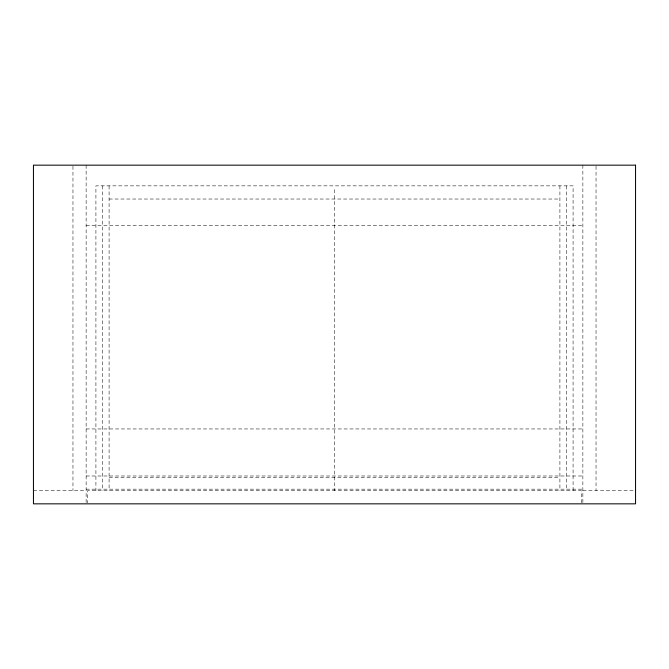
<?xml version="1.0" encoding="UTF-8"?>
<svg xmlns="http://www.w3.org/2000/svg" width="669" height="669" viewBox="0 0 669 669"><rect width="100%" height="100%" fill="white"/><g stroke="black" fill="none" stroke-linecap="round" stroke-linejoin="round"><path stroke-width="0.5" stroke-dasharray="3.35 2.51" d="M109.089 199.028L559.911 199.028M86.134 225.369L582.866 225.369M86.134 428.954L582.866 428.954M86.134 475.994L582.866 475.994M109.089 477.499L559.911 477.499M86.134 489.164L582.866 489.164M33.45 490.67L86.134 490.67M582.866 490.67L635.55 490.67M596.037 166.205L596.037 490.67M582.866 165.159L582.866 503.841M581.361 502.829L581.361 490.67L87.639 490.67L87.639 502.829M573.082 490.67L573.082 185.857L95.918 185.857L95.918 490.67M566.685 185.857L566.685 490.67M559.911 185.857L559.911 490.67M334.5 189.62L334.5 490.67M109.089 185.857L109.089 490.67M102.315 185.857L102.315 490.67M86.134 165.159L86.134 503.841M72.963 166.205L72.963 490.67"/><path stroke-width="1" d="M635.55 165.159L33.45 165.159L33.45 503.841L635.55 503.841L635.55 165.159"/></g></svg>
